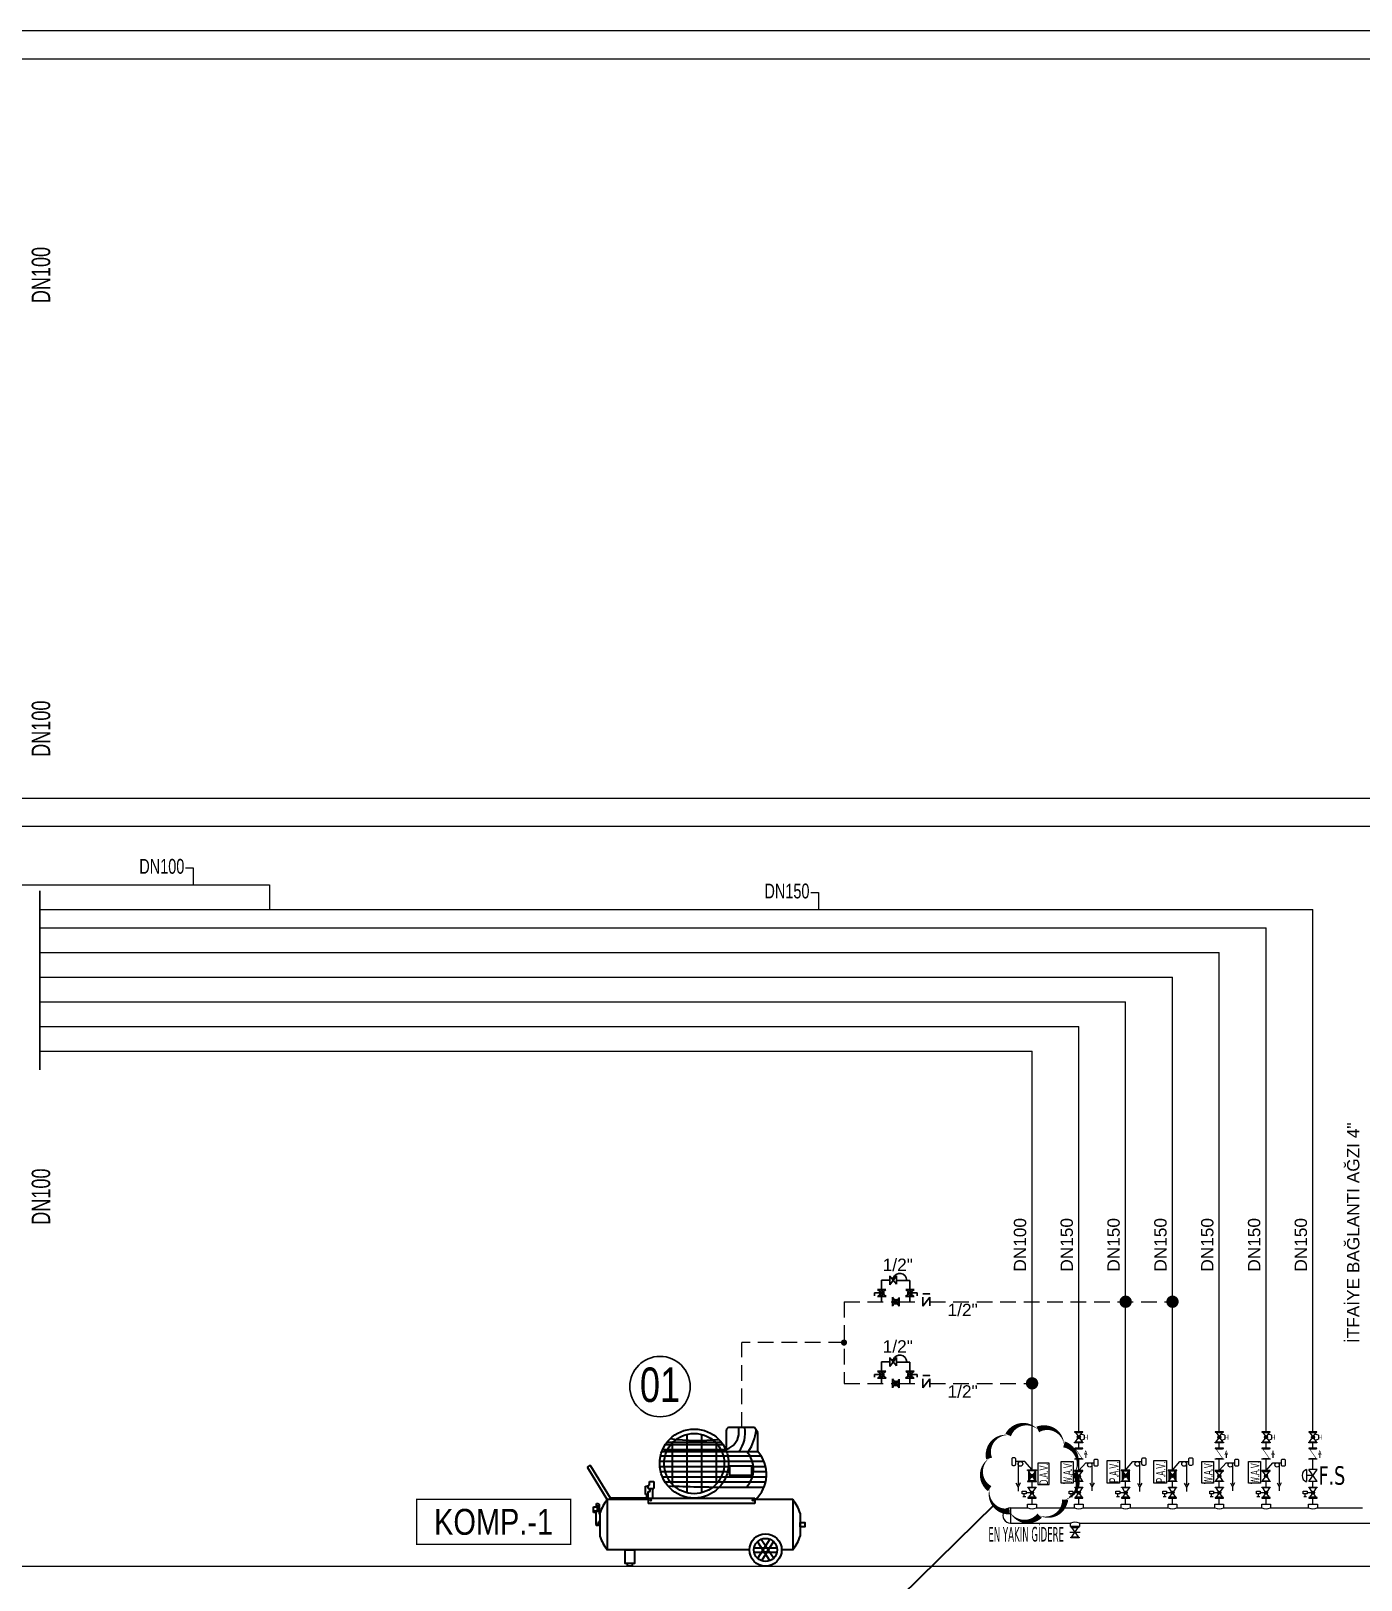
# Model space of a CAD drawing. Header units: centimetres. Extents: x 394264 to 551709, y 50011 to 59011.
# Drawn here: x 528052 to 529131, y 56033 to 57289 of the extents above; entities that cross this region are included whole.
import ezdxf
from ezdxf.enums import TextEntityAlignment as Align

# ---------------------------------------------------------------- set-up
doc = ezdxf.new("R2010")
doc.units = ezdxf.units.CM
doc.linetypes.add('HIDDEN', pattern=[9.525, 6.35, -3.175])
for name, color, linetype, lineweight in [('-M-FIRE COMP', 7, 'Continuous', 30), ('-M-FIRE EQUIPMENT NO', 3, 'Continuous', 30), ('-M-YANGIN-CAP', 7, 'Continuous', 30), ('-M-YNGN-ZON1', 5, 'SP', 30), ('-M-YNGN-ZON2', 4, 'SP', 30), ('-M-YNGN-ZON3', 6, 'SP', 30), ('-M-YNGN-ZON4', 3, 'SP', 30), ('-M-YNGN-ZON5', 1, 'SP', 30), ('-M-YNGN-ZON6', 11, 'SP', 30), ('-M-YNGN-ZON7', 60, 'SP', 30), ('0-KRCN-DETAY-ÇERÇEVE', 71, 'Continuous', 40), ('0-KRCN-IST-KÜRESEL VANA', 4, 'Continuous', 25), ('0-KRCN-IST-YAZI', 81, 'Continuous', 30), ('0-KRCN-SHT-02CIHAZ', 132, 'Continuous', 25), ('0-KRCN-YNG-KURESEL VANA', 4, 'Continuous', 25), ('0-KRCN-YNG-YAZI', 71, 'Continuous', 35), ('0-KRCN-YNGN-', 1, 'boruYLINE', 30), ('0-KRCN-YNGN-05CIHAZ', 171, 'Continuous', 40), ('0-KRCN-YNGN-KOLLEKTÖR', 132, 'Continuous', 30), ('0-KRCN-YNGN-KURESEL VANA', 4, 'Continuous', 25), ('0-KRCN-YNGN-KÜRESEL VANA', 4, 'Continuous', 25), ('0-KRCN-YNGN-YANGINDOLABI', 171, 'Continuous', 35), ('0-KRCN-YNGN-YAZI', 71, 'Continuous', 35), ('0-KRCN-YNGN-YAZI-ÇAP', 71, 'Continuous', 35), ('0-MEK-YNG-YAZI', 71, 'Continuous', 35)]:
    doc.layers.add(name, color=color, linetype=linetype, lineweight=lineweight)
doc.styles.add('CAP', font='ARIALNB.TTF')
doc.styles.add('CIZGI', font='tahoma.ttf', dxfattribs={"width": 0.8, "oblique": 20})
doc.styles.add('DERECE', font='tahoma.ttf', dxfattribs={"width": 0.8})
doc.styles.add('LEVO', font='arial.ttf')
doc.styles.add('PROKO', font='arial.ttf')
doc.styles.add('ROMANS', font='tahoma.ttf', dxfattribs={"width": 0.8})
doc.styles.add('TROMANT', font='arial.ttf', dxfattribs={"width": 0.8})
doc.styles.add('YAZI', font='arial.ttf', dxfattribs={"width": 0.6, "height": 40})
doc.linetypes.add('boruYLINE', pattern='A,50,-0.8,["Y",CAP,S=7,R=0,X=0,Y=-3],-7', length=57.8)
doc.linetypes.add('SP', pattern='A,2,-0.1,["SP",CIZGI,S=0.14,R=0.2,X=0,Y=-0.07],-0.255', length=2.355)

# ---------------------------------------------------------------- blocks, each defined once
blk = doc.blocks.new('YANGIN-İZLENEBİLİR KELEBEK VANA')
at = {"layer": '0-KRCN-YNG-KURESEL VANA'}
blk.add_hatch(color=256, dxfattribs=at).paths.add_polyline_path([(0, -1.4, 1), (0, 1.4, 1)])
for p, q in [((-5.3, 0), (0, 0)), ((-0.9, 1.1), (-3, 4.2)), ((3.1, 4.2), (-3, 4.2)), ((3.1, 4.2), (0.9, 1.1)), ((-5.7, -3.9), (-8.4, -3.9)), ((-5.7, -3.9), (-8.4, -3.9)), ((-5.7, -3.9), (-8.4, -3.9)), ((-5.7, -3.9), (-8.4, -3.9)), ((-7, -3.9), (-7, -1.2)), ((-7, -3.9), (-7, -1.2)), ((-7, -3.9), (-7, -1.2)), ((-7, -3.9), (-7, -1.2)), ((-0.8, -1.1), (-3, -4.3)), ((3.1, -4.3), (-3, -4.3)), ((3.1, -4.3), (0.8, -1.1))]:
    blk.add_line(p, q, dxfattribs=at)
for points in [[(-8.8, 1.2), (-5.3, 1.2), (-5.3, -1.2), (-8.8, -1.2)], [(-8.8, 1.2), (-5.3, 1.2), (-5.3, -1.2), (-8.8, -1.2)], [(-8.8, 1.2), (-5.3, 1.2), (-5.3, -1.2), (-8.8, -1.2)], [(-8.8, 1.2), (-5.3, 1.2), (-5.3, -1.2), (-8.8, -1.2)], [(-3.7, 4.5), (-3.7, 5), (3.8, 5), (3.8, 4.5)], [(-3.7, -4.6), (-3.7, -5), (3.8, -5), (3.8, -4.6)]]:
    blk.add_lwpolyline(points, close=True, dxfattribs=at)
blk.add_circle((0, 0), 1.42, dxfattribs=at)
blk = doc.blocks.new('0-MEK-IST-ÇEKVALF')
at = {"layer": '0-KRCN-IST-KÜRESEL VANA'}
for p, q in [((-3, 9.3), (3, 9.3)), ((-3, 0.7), (3, 0.7))]:
    blk.add_line(p, q, dxfattribs=at)
for points in [[(3.7, 9.6), (3.7, 10), (-3.7, 10), (-3.7, 9.6)], [(3.7, 0.4), (3.7, 0), (-3.7, 0), (-3.7, 0.4)]]:
    blk.add_lwpolyline(points, close=True, dxfattribs=at)
at = {"layer": '0-KRCN-IST-KÜRESEL VANA', "const_width": 0.5}
blk.add_lwpolyline([(-3, 9.3), (3, 0.7)], dxfattribs=at)
blk.add_lwpolyline([(6.3, 7.7), (5.1, 4.4), (6.1, 5.1), (6.1, 1.3), (6.6, 1.3), (6.6, 5.1), (7.5, 4.4)], close=True, dxfattribs=at)
blk = doc.blocks.new('YANGIN-YÜKSELEN MİLLİ VANA')
at = {"layer": '0-KRCN-YNG-KURESEL VANA'}
blk.add_hatch(color=256, dxfattribs=at).paths.add_polyline_path([(3.6, 0, 1), (6.4, 0, 1)])
for p, q in [((3.9, 0.9), (0.7, 3)), ((0.7, -3), (0.7, 3)), ((3.3, 5), (2.3, 1.9)), ((3.3, 5), (6.8, 5)), ((6.1, 0.9), (9.3, 3)), ((6.8, 5), (8, 2.2)), ((9.3, -3), (9.3, 3)), ((0.7, -3), (3.9, -0.8)), ((9.3, -3), (6.1, -0.9))]:
    blk.add_line(p, q, dxfattribs=at)
for points in [[(0.4, 3.7), (0, 3.7), (0, -3.8), (0.4, -3.8)], [(9.6, 3.7), (10, 3.7), (10, -3.8), (9.6, -3.8)]]:
    blk.add_lwpolyline(points, close=True, dxfattribs=at)
at = {"layer": '0-KRCN-YNG-KURESEL VANA', "const_width": 0.5}
blk.add_lwpolyline([(5, 7.8), (7.4, 7.8), (2.7, 7.8)], close=True, dxfattribs=at)
blk.add_lwpolyline([(5, 5), (5, 7.8)], dxfattribs=at)
at = {"layer": '0-KRCN-YNG-KURESEL VANA'}
blk.add_circle((5, 0), 1.42, dxfattribs=at)
blk = doc.blocks.new('YANGIN-ISLAK ALARM VANASI')
at = {"layer": '0-KRCN-YNG-KURESEL VANA'}
blk.add_hatch(color=256, dxfattribs=at).paths.add_polyline_path([(0, 1.4, 1), (0, -1.4, 1)])
for p, q in [((-3.1, 4.3), (-0.8, 1.1)), ((-3.1, 4.3), (3, 4.3)), ((0, 5), (6.3, 12.2)), ((0.8, 1.1), (3, 4.3)), ((6.3, 12.2), (12, 12.2)), ((12, 12.2), (12, -7.8)), ((12, 12.2), (14, 12.2)), ((-3.1, -4.2), (-0.9, -1.1)), ((-3.1, -4.2), (3, -4.2)), ((0.9, -1.1), (3, -4.2)), ((10.1, -6.2), (12, -9.8)), ((13.9, -6.2), (12, -9.8)), ((12, -9.8), (12, -13.3))]:
    blk.add_line(p, q, dxfattribs=at)
blk.add_lwpolyline([(15, 15.4), (16.4, 15.4, -0.414214), (17.4, 14.4), (17.4, 10, -0.414214), (16.4, 9), (15, 9, -0.414214), (14, 10), (14, 14.4, -0.414214)], format="xyb", close=True, dxfattribs=at)
for points in [[(-15.9, 13.3), (-5.2, 13.3), (-5.2, -6.4), (-15.9, -6.4)], [(3.7, 4.6), (3.7, 5), (-3.8, 5), (-3.8, 4.6)], [(3.7, -4.5), (3.7, -5), (-3.8, -5), (-3.8, -4.5)]]:
    blk.add_lwpolyline(points, close=True, dxfattribs=at)
for centre, radius in [((0, 0), 1.42), ((10, 10.2), 2)]:
    blk.add_circle(centre, radius, dxfattribs=at)
at = {"layer": '0-KRCN-YNG-KURESEL VANA', "style": 'TROMANT', "width": 0.5}
blk.add_text('W.A.V.', height=8, rotation=90, dxfattribs=at).set_placement((-10.1, 3.1, -311.1), align=Align.MIDDLE)
blk = doc.blocks.new('YANGIN-KURU ALARM VANASI')
at = {"layer": '0-KRCN-YNGN-KÜRESEL VANA'}
h = blk.add_hatch(color=256, dxfattribs=at)
h.paths.add_polyline_path([(0.9, -1.1), (3, -4.2), (3, 4.3), (0.8, 1.1, -0.236725), (1.4, 0, -0.230357)])
h.paths.add_polyline_path([(-0.8, 1.1), (-3.1, 4.3), (-3.1, -4.2), (-0.9, -1.1, -0.494021)])
blk.add_hatch(color=256, dxfattribs=at).paths.add_polyline_path([(0, 1.4, 1), (0, -1.4, 1)])
for p, q in [((-3.1, 4.3), (3, 4.3)), ((-3.1, 4.3), (-0.8, 1.1)), ((-3.1, 4.3), (-3.1, -4.2)), ((0, 5), (6.3, 12.2)), ((0.8, 1.1), (3, 4.3)), ((3, 4.3), (3, -4.2)), ((6.3, 12.2), (12, 12.2)), ((12, 12.2), (12, -7.8)), ((12, 12.2), (14, 12.2)), ((-3.1, -4.2), (-0.9, -1.1)), ((-3.1, -4.2), (3, -4.2)), ((0.9, -1.1), (3, -4.2)), ((10.1, -6.2), (12, -9.8)), ((13.9, -6.2), (12, -9.8)), ((12, -9.8), (12, -13.3))]:
    blk.add_line(p, q, dxfattribs=at)
blk.add_lwpolyline([(15, 15.4), (16.4, 15.4, -0.414214), (17.4, 14.4), (17.4, 10, -0.414214), (16.4, 9), (15, 9, -0.414214), (14, 10), (14, 14.4, -0.414214)], format="xyb", close=True, dxfattribs=at)
for points in [[(-15.9, 13.3), (-5.2, 13.3), (-5.2, -6.4), (-15.9, -6.4)], [(3.7, 4.6), (3.7, 5), (-3.8, 5), (-3.8, 4.6)], [(3.7, -4.5), (3.7, -5), (-3.8, -5), (-3.8, -4.5)]]:
    blk.add_lwpolyline(points, close=True, dxfattribs=at)
for centre, radius in [((0, 0), 1.42), ((10, 10.2), 2)]:
    blk.add_circle(centre, radius, dxfattribs=at)
at = {"layer": '0-KRCN-YNGN-KÜRESEL VANA', "style": 'TROMANT', "width": 0.5}
blk.add_text('P.A.V.', height=8, rotation=90, dxfattribs=at).set_placement((-10.1, 3.1, -311.1), align=Align.MIDDLE)
blk = doc.blocks.new('A$C24231EA4')
at = {"layer": '0-KRCN-YNGN-05CIHAZ', "ltscale": 75}
for p, q in [((-379.9, 635.8), (-379.9, 354)), ((-309, 635.8), (-309, 354)), ((-189.2, 554.8), (-189.2, 656.1)), ((-53.8, 668.7), (-176.7, 668.7)), ((-128.5, 633.8), (-128.5, 668.7)), ((-37.9, 645.2), (-53.8, 668.7)), ((-37.9, 552.7), (-37.9, 645.2)), ((-506.7, 531.7), (-21.6, 531.7)), ((-500.5, 552.7), (-37.9, 552.7)), ((-491.9, 563.3), (-189.8, 563.3)), ((-485.3, 586.3), (-206.8, 586.3)), ((-477.4, 597.8), (-211.1, 597.8)), ((-450.7, 594), (-450.7, 395.9)), ((-238.2, 594), (-238.2, 395.9)), ((-764.1, 321.1), (-858.6, 473.7)), ((-857.2, 479.7), (-849.7, 484.3)), ((-748.1, 328.5), (-843.7, 482.9)), ((-510.4, 506.6), (-8.2, 506.6)), ((-510.3, 481.5), (-172.7, 481.5)), ((-506.3, 456.4), (-172.7, 456.4)), ((-68.5, 481.5), (0.2, 481.5)), ((-68.5, 456.4), (4.4, 456.4)), ((-580.4, 345.4), (-580.4, 385.1)), ((-580.4, 385.1), (-566.7, 385.1)), ((-566.7, 375.2), (-566.7, 391.3)), ((-566.7, 391.3), (-560.9, 391.3)), ((-566.7, 375.2), (-539.7, 375.2)), ((-560.9, 391.3), (-560.9, 407.8)), ((-560.9, 407.8), (-539.7, 407.8)), ((-556.8, 360.8), (-556.8, 375.2)), ((-556.8, 375.2), (-546, 375.2)), ((-546, 375.2), (-546, 328.5)), ((-539.7, 407.8), (-539.7, 375.2)), ((-498.2, 431.3), (4.6, 431.3)), ((-485.2, 406.2), (0.9, 406.2)), ((-221.3, 381.1), (-7, 381.1)), ((-815.5, 290.4), (-815.5, 302.6)), ((-815.5, 302.6), (-809.1, 302.6)), ((-809.1, 302.6), (-801.9, 295.7)), ((-764.1, 321.1), (-764.1, 79)), ((-566.3, 321.1), (-764.1, 321.1)), ((-566.3, 328.5), (-748.1, 328.5)), ((-573.8, 345.4), (-580.4, 345.4)), ((-573.8, 328.5), (-573.8, 345.4)), ((-566.3, 328.5), (-566.3, 360.8)), ((-566.3, 360.8), (-556.8, 360.8)), ((-566.3, 328.5), (-566.3, 302.2)), ((-566.3, 328.5), (-51.5, 328.5)), ((-51.5, 302.2), (-566.3, 302.2)), ((-556.3, 317.7), (-551.3, 317.7)), ((-555.5, 319.5), (-552, 316)), ((-552, 319.5), (-555.5, 316)), ((-553.8, 315.2), (-553.8, 320.2)), ((-63, 317.7), (-58, 317.7)), ((-62.2, 319.5), (-58.7, 316)), ((-58.7, 319.5), (-62.2, 316)), ((-60.5, 315.2), (-60.5, 320.2)), ((-51.5, 328.5), (-51.5, 302.2)), ((131.4, 321.1), (-51.5, 321.1)), ((131.4, 321.1), (131.4, 79)), ((-830.5, 258.1), (-830.5, 286)), ((-830.5, 286), (-819.9, 286)), ((-817.7, 265.8), (-830.5, 265.8)), ((-817.7, 258.1), (-830.5, 258.1)), ((-817.7, 263.1), (-817.7, 265.8)), ((-817.7, 200.2), (-817.7, 263.1)), ((-801.9, 263.1), (-817.7, 263.1)), ((-815.5, 290.4), (-801.9, 290.4)), ((-811.7, 263.1), (-811.7, 290.4)), ((-801.9, 290.4), (-801.9, 295.7)), ((-801.9, 250.2), (-801.9, 290.4)), ((-799.9, 250.2), (-801.9, 250.2)), ((-799.9, 254.9), (-799.9, 145.1)), ((167.1, 254.9), (167.1, 145.1)), ((-805.9, 200.2), (-817.7, 200.2)), ((-805.9, 200.2), (-805.9, 213.9)), ((-799.9, 213.9), (-805.9, 213.9)), ((-77.8, 79), (-764.1, 79)), ((-54.7, 88.8), (54.7, 88.8)), ((-39.3, 117.5), (20.8, 26)), ((19.9, 130), (-38.5, 37.3)), ((-21, 129.5), (39.2, 38)), ((38.5, 118.3), (-19.9, 25.6)), ((131.4, 79), (77.8, 79)), ((-54.7, 66.8), (54.7, 66.8))]:
    blk.add_line(p, q, dxfattribs=at)
for points in [[(-172.7, 484.6), (-68.5, 484.6), (-68.5, 437.1), (-172.7, 437.1)], [(-816, 200.2), (-807.7, 200.2), (-807.7, 195.9), (-816, 195.9)], [(167.1, 211), (189.1, 211), (189.1, 189.1), (167.1, 189.1)], [(-633.2, 79), (-633.2, 13.1), (-677.1, 13.1), (-677.1, 79)]]:
    blk.add_lwpolyline(points, close=True, dxfattribs=at)
blk.add_lwpolyline([(-644.1, 13.1), (-644.1, 0), (-666.3, 0), (-666.3, 13.1)], dxfattribs=at)
for centre, radius in [((-344.5, 494.9), 166.4), ((-344.5, 494.9), 145.3), ((-553.8, 317.7), 2.5), ((-60.5, 317.7), 2.5), ((0, 77.8), 77.8), ((0, 77.8), 55.8), ((0, 77.8), 11)]:
    blk.add_circle(centre, radius, dxfattribs=at)
for centre, radius, start, end in [((-325.2, 1665.2), 1058.5, 262.71425, 275.39876), ((-176.7, 656.1), 12.6, 90, 180), ((-220.9, 651.6), 94.2, 291.30565, 349.06111), ((-244.2, 641.5), 146.1, 322.54182, 10.72865), ((-272.2, 677.9), 227.3, 326.56589, 354.70508), ((-189.8, 571.7), 8.34, 270, 291.30565), ((-183, 467.5), 125.1, 316.2791, 42.89901), ((-158.7, 442.4), 163.6, 312.17279, 42.3639), ((-854.9, 476), 4.39, 121.77827, 211.77827), ((-847.4, 480.6), 4.39, 31.77827, 121.77827), ((-157.5, 8774.9), 8393.8, 267.85934, 269.81518), ((-619.2, 200.1), 188.8, 140.12321, 163.09167), ((-13.5, 200.1), 188.8, 16.90833, 39.87679), ((-819.9, 290.4), 4.39, 270, 0), ((-619.2, 200.1), 188.8, 196.90833, 219.87679), ((-13.5, 200.1), 188.8, 320.12321, 343.09167)]:
    blk.add_arc(centre, radius, start, end, dxfattribs=at)
blk = doc.blocks.new('A$C63EA4463')
at = {"layer": '0-KRCN-YNGN-KURESEL VANA'}
for p, q in [((-7.5, 7.8), (7.5, 7.8)), ((-4.9, 14.8), (4.6, 1.2)), ((-4.9, 14.8), (4.8, 14.8)), ((-4.6, 1.2), (4.8, 14.8)), ((-4.6, 1.2), (4.6, 1.2))]:
    blk.add_line(p, q, dxfattribs=at)
for points in [[(6, 15.3), (6, 16), (-6, 16), (-6, 15.3)], [(6, 0.7), (6, 0), (-6, 0), (-6, 0.7)]]:
    blk.add_lwpolyline(points, close=True, dxfattribs=at)

msp = doc.modelspace()

# ---------------------------------------------------------------- hatches: boundary and pattern name
at = {"layer": '0-KRCN-YNGN-KÜRESEL VANA'}
h = msp.add_hatch(color=256, dxfattribs=at)
h.paths.add_polyline_path([(528863.1, 56116), (528861.1, 56113), (528861.1, 56121.1), (528863.1, 56118.1, 0.236725), (528862.6, 56117, 0.230357)])
h.paths.add_polyline_path([(528864.8, 56118.1), (528866.8, 56121.1), (528866.8, 56113), (528864.8, 56116, 0.494021)])
msp.add_hatch(color=256, dxfattribs=at).paths.add_polyline_path([(528863.9, 56118.4, -1), (528863.9, 56115.7, -1)])

# ---------------------------------------------------------------- linework, layer by layer
at = {"layer": '-M-FIRE COMP', "color": 3, "linetype": 'HIDDEN', "ltscale": 2}
for p, q in [((528711.5, 56258.2), (528750.6, 56258.2)), ((528711.5, 56258.2), (528711.5, 56192)), ((528756.3, 56258.2), (528775.5, 56258.2)), ((528781, 56258.2), (528977.9, 56258.2)), ((528711.5, 56225.1), (528628.5, 56225.1)), ((528628.5, 56156), (528628.5, 56225.1)), ((528711.5, 56192), (528750.6, 56192)), ((528756.3, 56192), (528775.5, 56192)), ((528781, 56192), (528864, 56192))]:
    msp.add_line(p, q, dxfattribs=at)
for points, const_width in [([(528937.4, 56258.2, 1), (528942.4, 56258.2, 1)], 5), ([(528975.4, 56258.2, 1), (528980.4, 56258.2, 1)], 5), ([(528710.2, 56225.1, 1), (528712.7, 56225.1, 1)], 2.5), ([(528861.5, 56192, 1), (528866.5, 56192, 1)], 5)]:
    msp.add_lwpolyline(points, format="xyb", close=True, dxfattribs=dict(at, const_width=const_width))
at = {"layer": '-M-FIRE EQUIPMENT NO', "color": 7, "const_width": 1.05, "elevation": -894.6}
msp.add_lwpolyline([(528364.8, 56061.4), (528364.8, 56097.9), (528489.6, 56097.9), (528489.6, 56061.4)], close=True, dxfattribs=at)
at = {"layer": '-M-YANGIN-CAP'}
for p, q in [((528177.4, 56610.1), (528183.5, 56610.1)), ((528183.5, 56610.1), (528183.5, 56596.4)), ((528684.5, 56590.1), (528690.7, 56590.1)), ((528690.7, 56590.1), (528690.7, 56576.4))]:
    msp.add_line(p, q, dxfattribs=at)
at = {"layer": '-M-YNGN-ZON1', "ltscale": 50}
for p, q in [((528059.1, 56541.4), (529015.9, 56541.4)), ((529015.9, 56152.8), (529015.9, 56541.4)), ((529015.9, 56139.4), (529015.9, 56143.9)), ((529015.9, 56121.2), (529015.9, 56130.5)), ((529015.9, 56107.9), (529015.9, 56112.3)), ((529015.9, 56093.9), (529015.9, 56099))]:
    msp.add_line(p, q, dxfattribs=at)
at = {"layer": '-M-YNGN-ZON2', "ltscale": 50}
for p, q in [((528059.1, 56501.4), (528939.9, 56501.4)), ((528939.9, 56121.8), (528939.9, 56501.4)), ((528939.9, 56107.9), (528939.9, 56112.3)), ((528939.9, 56093.9), (528939.9, 56099))]:
    msp.add_line(p, q, dxfattribs=at)
at = {"layer": '-M-YNGN-ZON3', "ltscale": 50}
for p, q in [((528059.1, 56561.4), (529053.8, 56561.4)), ((529053.8, 56152.8), (529053.8, 56561.4)), ((529053.8, 56139.4), (529053.8, 56143.9)), ((529053.8, 56121.2), (529053.8, 56130.5)), ((529053.8, 56107.9), (529053.8, 56112.3)), ((529053.8, 56093.9), (529053.8, 56099))]:
    msp.add_line(p, q, dxfattribs=at)
at = {"layer": '-M-YNGN-ZON4', "ltscale": 50}
for p, q in [((528059.1, 56481.3), (528901.9, 56481.4)), ((528901.9, 56152.8), (528901.9, 56481.4)), ((528901.9, 56139.4), (528901.9, 56143.9)), ((528901.9, 56121.2), (528901.9, 56130.5)), ((528901.9, 56107.9), (528901.9, 56112.3)), ((528901.9, 56093.9), (528901.9, 56099))]:
    msp.add_line(p, q, dxfattribs=at)
at = {"layer": '-M-YNGN-ZON5', "ltscale": 50}
for p, q in [((528059.1, 56521.4), (528977.9, 56521.4)), ((528977.9, 56121.8), (528977.9, 56521.4)), ((528977.9, 56107.9), (528977.9, 56112.3)), ((528977.9, 56093.9), (528977.9, 56099))]:
    msp.add_line(p, q, dxfattribs=at)
at = {"layer": '-M-YNGN-ZON6', "ltscale": 50}
for p, q in [((528059.1, 56461.3), (528864, 56461.3)), ((528864, 56121.8), (528864, 56461.4)), ((528864, 56107.9), (528864, 56112.3)), ((528864, 56093.9), (528864, 56099))]:
    msp.add_line(p, q, dxfattribs=at)
at = {"layer": '-M-YNGN-ZON7', "ltscale": 50}
for p, q in [((527484.8, 56596.4), (528245.5, 56596.4)), ((528245.5, 56596.4), (528245.5, 56576.4)), ((528059.1, 56576.4), (529091.8, 56576.4)), ((529091.8, 56152.8), (529091.8, 56576.4)), ((529091.8, 56139.4), (529091.8, 56143.9)), ((529091.8, 56122.2), (529091.8, 56130.5)), ((529091.8, 56107.9), (529091.8, 56112.3)), ((529091.8, 56093.9), (529091.8, 56099))]:
    msp.add_line(p, q, dxfattribs=at)
at = {"layer": '0-KRCN-DETAY-ÇERÇEVE'}
msp.add_line((528833, 56093.2), (527547.4, 54833.3, -2010.9), dxfattribs=at)
msp.add_lwpolyline([(528898.3, 56119.5, 0, 5, 0.520567), (528889.9, 56142.5, 0, 5, 0.520567), (528868.6, 56154.6, 0, 5, 0.520567), (528844.6, 56150.1, 0, 5, 0.520567), (528829.1, 56131.1, 0, 5, 0.520567), (528829.6, 56106.6, 0, 5, 0.520567), (528845.8, 56088.2, 0, 5, 0.520567), (528870.1, 56084.7, 0, 5, 0.520567), (528890.8, 56097.7, 0, 5, 0.520567)], format="xyseb", close=True, dxfattribs=at)
at = {"layer": '0-KRCN-SHT-02CIHAZ', "color": 8}
for p, q in [((536090.4, 57288.8), (519964.1, 57288.8)), ((519964.1, 57266.3), (536090.4, 57266.3)), ((536090.4, 56666.3), (519964.1, 56666.3)), ((519964.1, 56643.8), (536090.4, 56643.8)), ((519964.1, 56043.8), (536090.4, 56043.8))]:
    msp.add_line(p, q, dxfattribs=at)
at = {"layer": '0-KRCN-YNG-KURESEL VANA'}
for p, q in [((529086.8, 56112.3), (529086.8, 56122.2)), ((529091.8, 56117.3), (529086.8, 56117.3)), ((529095.2, 56122.2), (529088.5, 56122.2)), ((529088.5, 56112.3), (529095.2, 56122.2)), ((529095.2, 56112.3), (529088.5, 56122.2)), ((529095.2, 56112.3), (529088.5, 56112.3))]:
    msp.add_line(p, q, dxfattribs=at)
msp.add_lwpolyline([(528877.9, 56127.2), (528868.6, 56127.2), (528868.6, 56110.1), (528877.9, 56110.1)], close=True, dxfattribs=at)
msp.add_arc((529088.1, 56117.2), 5.13, 105.7246, 254.2754, dxfattribs=at)
at = {"layer": '0-KRCN-YNGN-KOLLEKTÖR', "color": 103}
for p, q in [((528846.7, 56091), (528860.4, 56091)), ((528867.5, 56091), (528898.4, 56091)), ((528905.5, 56091), (528936.4, 56091)), ((528943.5, 56091), (528974.3, 56091)), ((528981.4, 56091), (529012.3, 56091)), ((529019.4, 56091), (529050.3, 56091)), ((529057.4, 56091), (529088.3, 56091)), ((529095.4, 56091), (529132, 56091)), ((528846.7, 56078.7), (528895.6, 56078.7)), ((528902.4, 56078.7), (529235.6, 56078.7))]:
    msp.add_line(p, q, dxfattribs=at)
at = {"layer": '0-KRCN-YNGN-KOLLEKTÖR'}
msp.add_line((528846.7, 56078.7), (528846.7, 56091), dxfattribs=at)
at = {"layer": '0-KRCN-YNGN-KOLLEKTÖR', "color": 103}
for points in [[(528860.4, 56091), (528860.4, 56093.9), (528867.5, 56093.9), (528867.5, 56091)], [(528898.4, 56091), (528898.4, 56093.9), (528905.5, 56093.9), (528905.5, 56091)], [(528936.4, 56091), (528936.4, 56093.9), (528943.5, 56093.9), (528943.5, 56091)], [(528974.3, 56091), (528974.3, 56093.9), (528981.4, 56093.9), (528981.4, 56091)], [(529012.3, 56091), (529012.3, 56093.9), (529019.4, 56093.9), (529019.4, 56091)], [(529050.3, 56091), (529050.3, 56093.9), (529057.4, 56093.9), (529057.4, 56091)], [(529088.3, 56091), (529088.3, 56093.9), (529095.4, 56093.9), (529095.4, 56091)], [(528902.4, 56078.7), (528902.4, 56075.8), (528895.3, 56075.8), (528895.3, 56078.7)]]:
    msp.add_lwpolyline(points, dxfattribs=at)
for centre, radius, start, end in [((528846.5, 56084.9), 6.18, 88.8918, 271.1082), ((528864, 56099.3), 9, 246.8106, 293.1894), ((528898.8, 56070.4), 9, 66.8106, 113.1894), ((528901.9, 56099.3), 9, 246.8106, 293.1894), ((528939.9, 56099.3), 9, 246.8106, 293.1894), ((528977.9, 56099.3), 9, 246.8106, 293.1894), ((529015.9, 56099.3), 9, 246.8106, 293.1894), ((529053.8, 56099.3), 9, 246.8106, 293.1894), ((529091.8, 56099.3), 9, 246.8106, 293.1894)]:
    msp.add_arc(centre, radius, start, end, dxfattribs=at)
at = {"layer": '0-KRCN-YNGN-KÜRESEL VANA'}
for p, q in [((528852.6, 56128.5), (528850.7, 56128.5)), ((528858, 56128.5), (528852.6, 56128.5)), ((528852.6, 56128.5), (528852.6, 56109.6)), ((528864, 56121.8), (528858, 56128.5)), ((528860.4, 56121.4), (528860.4, 56121.8)), ((528860.4, 56121.8), (528867.5, 56121.8)), ((528867.5, 56121.4), (528860.4, 56121.4)), ((528866.8, 56121.1), (528861.1, 56121.1)), ((528863.1, 56118.1), (528861.1, 56121.1)), ((528861.1, 56121.1), (528861.1, 56113)), ((528866.8, 56121.1), (528864.8, 56118.1)), ((528866.8, 56121.1), (528866.8, 56113)), ((528867.5, 56121.8), (528867.5, 56121.4)), ((528850.8, 56111.2), (528852.6, 56107.7)), ((528854.4, 56111.2), (528852.6, 56107.7)), ((528852.6, 56107.7), (528852.6, 56104.5)), ((528863.1, 56116), (528861.1, 56113)), ((528866.8, 56113), (528861.1, 56113)), ((528866.8, 56113), (528864.8, 56116))]:
    msp.add_line(p, q, dxfattribs=at)
msp.add_lwpolyline([(528849.8, 56131.6), (528848.5, 56131.6, 0.414214), (528847.5, 56130.7), (528847.5, 56126.4, 0.414214), (528848.5, 56125.5), (528849.8, 56125.5, 0.414214), (528850.7, 56126.4), (528850.7, 56130.7, 0.414214)], format="xyb", close=True, dxfattribs=at)
msp.add_lwpolyline([(528860.4, 56112.8), (528860.4, 56112.3), (528867.5, 56112.3), (528867.5, 56112.8)], close=True, dxfattribs=at)
for centre, radius in [((528854.5, 56126.7), 1.89), ((528863.9, 56117), 1.34)]:
    msp.add_circle(centre, radius, dxfattribs=at)
at = {"layer": '0-KRCN-YNGN-YANGINDOLABI', "ltscale": 1.5}
for p, q in [((528738.5, 56268.1), (528745.7, 56262.5)), ((528738.5, 56268.1), (528745.3, 56268.1)), ((528738.8, 56262.5), (528745.3, 56268.1)), ((528741.8, 56268), (528741.8, 56275.6)), ((528741.8, 56275.6), (528748.5, 56275.6)), ((528748.5, 56272), (528748.5, 56279.2)), ((528748.5, 56272), (528754.1, 56279.2)), ((528748.5, 56278.9), (528754.1, 56272.4)), ((528751.3, 56275.6), (528751.6, 56275.6)), ((528754.1, 56272.4), (528754.1, 56279.2)), ((528754.2, 56275.5), (528764.9, 56275.5)), ((528761.3, 56262.5), (528768.4, 56268.1)), ((528761.6, 56268.1), (528768.4, 56268.1)), ((528761.7, 56268.1), (528768.2, 56262.5)), ((528764.9, 56268), (528764.9, 56275.5)), ((528736.2, 56265.5), (528740.3, 56265.5)), ((528736.2, 56263.1), (528736.2, 56265.5)), ((528738.5, 56262.5), (528745.7, 56262.5)), ((528741.8, 56258.2), (528741.8, 56262.5)), ((528742.1, 56265.3), (528742.1, 56265.5)), ((528750.8, 56254.7), (528750.8, 56261.8)), ((528750.8, 56261.8), (528756.3, 56254.7)), ((528750.8, 56254.9), (528756.3, 56261.4)), ((528753.5, 56258.3), (528753.8, 56258.3)), ((528753.6, 56258.2), (528753.6, 56258.2)), ((528753.6, 56258.2), (528753.6, 56258.2)), ((528756.3, 56254.7), (528756.3, 56261.5)), ((528761.3, 56262.5), (528768.4, 56262.5)), ((528764.9, 56265.3), (528764.9, 56265.5)), ((528764.9, 56265.3), (528764.9, 56265.4)), ((528764.9, 56258.2), (528764.9, 56262.5)), ((528766.7, 56265.5), (528770.8, 56265.5)), ((528770.8, 56263.1), (528770.8, 56265.5)), ((528775.5, 56264.5), (528781, 56264.5)), ((528775.5, 56254.6), (528775.5, 56261.8)), ((528775.5, 56254.6), (528781, 56261.8)), ((528781, 56255), (528781, 56261.8)), ((528741.8, 56201.8), (528741.8, 56209.4)), ((528741.8, 56209.4), (528748.5, 56209.4)), ((528748.5, 56205.8), (528748.5, 56213)), ((528748.5, 56205.8), (528754.1, 56213)), ((528748.5, 56212.7), (528754.1, 56206.2)), ((528751.3, 56209.4), (528751.6, 56209.4)), ((528754.1, 56206.2), (528754.1, 56213)), ((528754.2, 56209.3), (528764.9, 56209.3)), ((528764.9, 56201.8), (528764.9, 56209.3)), ((528736.2, 56199.3), (528740.3, 56199.3)), ((528736.2, 56196.9), (528736.2, 56199.3)), ((528738.5, 56201.9), (528745.7, 56196.3)), ((528738.5, 56201.9), (528745.3, 56201.9)), ((528738.5, 56196.3), (528745.7, 56196.3)), ((528738.8, 56196.3), (528745.3, 56201.9)), ((528741.8, 56192), (528741.8, 56196.3)), ((528742.1, 56199.1), (528742.1, 56199.3)), ((528750.8, 56188.5), (528750.8, 56195.6)), ((528750.8, 56195.6), (528756.3, 56188.5)), ((528750.8, 56188.7), (528756.3, 56195.2)), ((528756.3, 56188.5), (528756.3, 56195.3)), ((528761.3, 56196.3), (528768.4, 56201.9)), ((528761.3, 56196.3), (528768.4, 56196.3)), ((528761.6, 56201.9), (528768.4, 56201.9)), ((528761.7, 56201.9), (528768.2, 56196.3)), ((528764.9, 56199.1), (528764.9, 56199.3)), ((528764.9, 56199.1), (528764.9, 56199.2)), ((528764.9, 56192), (528764.9, 56196.3)), ((528766.7, 56199.3), (528770.8, 56199.3)), ((528770.8, 56196.9), (528770.8, 56199.3)), ((528775.5, 56198.3), (528781, 56198.3)), ((528775.5, 56188.4), (528775.5, 56195.6)), ((528775.5, 56188.4), (528781, 56195.6)), ((528781, 56188.8), (528781, 56195.6)), ((528753.5, 56192.1), (528753.8, 56192.1)), ((528753.6, 56192), (528753.6, 56192)), ((528753.6, 56192), (528753.6, 56192))]:
    msp.add_line(p, q, dxfattribs=at)
for centre in [(528742.1, 56265.3), (528753.6, 56258.2), (528764.9, 56265.3), (528742.1, 56199.1), (528753.6, 56192), (528764.9, 56199.1)]:
    msp.add_circle(centre, 1.75, dxfattribs=at)
for centre, radius, start, end in [((528756.7, 56275.6), 5.63, 359.3076, 162.5771), ((528751.4, 56275.6), 1.75, 52.151, 130.3455), ((528751.4, 56209.4), 1.75, 52.151, 130.3455), ((528756.7, 56209.4), 5.63, 359.3076, 162.5771)]:
    msp.add_arc(centre, radius, start, end, dxfattribs=at)
for points in [[(528781.8, 56264.5), (528779.9, 56265.3), (528779.9, 56263.8)], [(528781.8, 56198.3), (528779.9, 56199.1), (528779.9, 56197.6)]]:
    msp.add_solid(points, dxfattribs=at)
at = {"layer": '0-KRCN-YNGN-YAZI', "color": 61}
msp.add_line((528059.1, 56446.3), (528059.1, 56591.4), dxfattribs=at)
at = {"layer": '0-MEK-YNG-YAZI'}
msp.add_circle((528562.2, 56189.4, 130), 24.5, dxfattribs=at)

# ---------------------------------------------------------------- block references
at = {"layer": '0-KRCN-YNG-KURESEL VANA', "xscale": 0.8910037125154687, "yscale": 0.8910037125154687, "zscale": 0.8910037125154687, "rotation": 270.0000000000014}
for p in [(528901.9, 56152.8), (529015.9, 56152.8), (529053.8, 56152.8), (529091.8, 56152.8)]:
    msp.add_blockref('YANGIN-YÜKSELEN MİLLİ VANA', p, dxfattribs=at)
at = {"layer": '0-KRCN-YNG-KURESEL VANA', "xscale": 0.8910037125154687, "yscale": 0.8910037125154687, "zscale": 0.8910037125154687}
for name, p in [('YANGIN-ISLAK ALARM VANASI', (528901.9, 56116.8)), ('0-MEK-IST-ÇEKVALF', (528901.9, 56130.5)), ('YANGIN-ISLAK ALARM VANASI', (529015.9, 56116.8)), ('0-MEK-IST-ÇEKVALF', (529015.9, 56130.5)), ('YANGIN-ISLAK ALARM VANASI', (529053.8, 56116.8)), ('0-MEK-IST-ÇEKVALF', (529053.8, 56130.5)), ('0-MEK-IST-ÇEKVALF', (529091.8, 56130.5)), ('YANGIN-İZLENEBİLİR KELEBEK VANA', (528863.9, 56103.4)), ('YANGIN-İZLENEBİLİR KELEBEK VANA', (528901.9, 56103.4)), ('YANGIN-İZLENEBİLİR KELEBEK VANA', (528939.9, 56103.4)), ('YANGIN-İZLENEBİLİR KELEBEK VANA', (528977.9, 56103.4)), ('YANGIN-İZLENEBİLİR KELEBEK VANA', (529015.9, 56103.4)), ('YANGIN-İZLENEBİLİR KELEBEK VANA', (529053.8, 56103.4)), ('YANGIN-İZLENEBİLİR KELEBEK VANA', (529091.8, 56103.4))]:
    msp.add_blockref(name, p, dxfattribs=at)
at = {"layer": '0-KRCN-YNGN-', "xscale": 0.9449999999995635, "yscale": 0.9449999999995635, "zscale": 0.9449999999995635}
for p in [(528939.9, 56117), (528977.9, 56117)]:
    msp.add_blockref('YANGIN-KURU ALARM VANASI', p, dxfattribs=at)
at = {"layer": '0-KRCN-YNGN-05CIHAZ', "xscale": 0.1680000000342261, "yscale": 0.1680000000342261, "zscale": 0.1680000000342261}
msp.add_blockref('A$C24231EA4', (528647.8, 56043.8), dxfattribs=at)
at = {"layer": '0-KRCN-YNGN-KURESEL VANA', "xscale": 0.5625000000011549, "yscale": 0.5625000000011549, "zscale": 0.5625000000011549}
msp.add_blockref('A$C63EA4463', (528898.8, 56066.8), dxfattribs=at)

# ---------------------------------------------------------------- texts
at = {"layer": '-M-FIRE EQUIPMENT NO', "style": 'PROKO', "width": 0.8}
msp.add_text('KOMP.-1', height=21, dxfattribs=at).set_placement((528427.2, 56079.7, -894.6), align=Align.MIDDLE)
at = {"layer": '-M-YANGIN-CAP', "color": 3, "style": 'LEVO', "width": 0.7}
for p in [(528067.5, 57068), (528067.5, 56700.1), (528067.5, 56320.6)]:
    msp.add_text('DN100', height=15, rotation=90, dxfattribs=at).set_placement(p)
for s, p in [('DN100', (528139.8, 56605.3)), ('DN150', (528646.9, 56585.3))]:
    msp.add_text(s, height=12, dxfattribs=at).set_placement(p)
at = {"layer": '0-KRCN-IST-YAZI', "style": 'TROMANT'}
for s, p in [('İTFAİYE BAĞLANTI AĞZI 4"', (529129.5, 56224.7)), ('DN100', (528859.2, 56282.6)), ('DN150', (528897.1, 56282.6)), ('DN150', (528935.1, 56282.6)), ('DN150', (528973.1, 56282.6)), ('DN150', (529011.1, 56282.6)), ('DN150', (529049.1, 56282.6)), ('DN150', (529087, 56282.6))]:
    msp.add_text(s, height=10, rotation=90, dxfattribs=at).set_placement(p)
at = {"layer": '0-KRCN-YNG-KURESEL VANA', "style": 'TROMANT', "width": 0.5}
msp.add_text('D.A.V.', height=6.97, rotation=90, dxfattribs=at).set_placement((528873.4, 56118.3, -271.1), align=Align.MIDDLE)
at = {"layer": '0-KRCN-YNG-YAZI', "style": 'YAZI'}
for p in [(528742.8, 56283.1), (528795.4, 56246.5), (528742.8, 56216.9), (528795.4, 56180.4)]:
    msp.add_text('1/2"', height=10.06, dxfattribs=at).set_placement(p)
at = {"layer": '0-KRCN-YNG-YAZI', "style": 'ROMANS', "width": 0.8}
msp.add_text('F.S', height=15, dxfattribs=at).set_placement((529096.4, 56109.8))
at = {"layer": '0-KRCN-YNGN-YAZI-ÇAP', "style": 'DERECE', "width": 0.5}
msp.add_text('EN YAKIN GİDERE', height=11.813, dxfattribs=at).set_placement((528859.2, 56071), align=Align.MIDDLE)
at = {"layer": '0-MEK-YNG-YAZI', "style": 'TROMANT', "width": 0.75}
msp.add_text('01', height=28, dxfattribs=at).set_placement((528562.2, 56190.9, 130), align=Align.MIDDLE)

doc.saveas('drawing.dxf')
